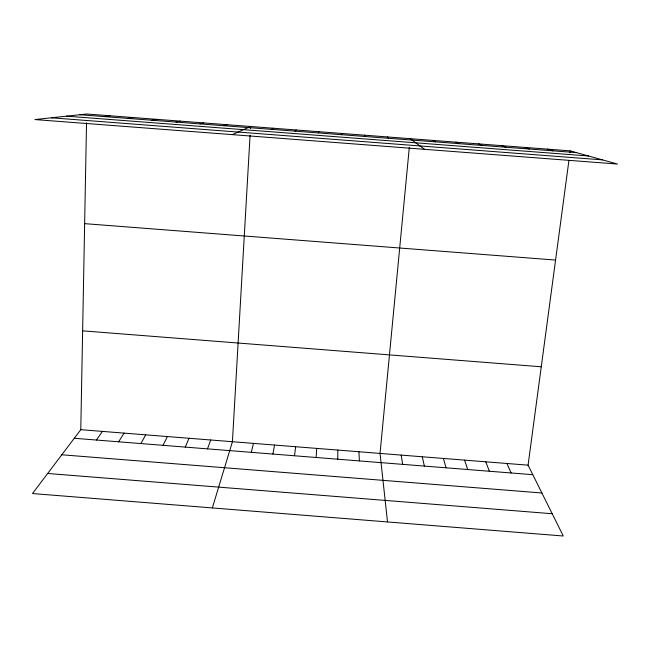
<?xml version="1.0" encoding="UTF-8"?>
<svg xmlns="http://www.w3.org/2000/svg" width="650" height="650" viewBox="0 0 650 650"><rect width="100%" height="100%" fill="white"/><g stroke="black" fill="none" stroke-linecap="round" stroke-linejoin="round"><path stroke-width="0.97" d="M337.764 459.209L337.821 450.076M568.913 160.574L528.076 465.164L563.274 536.006L32.5 493.545L80.779 429.683L86.531 122.761M250.079 135.249L232.424 441.707L212.355 507.934M250.469 128.44L250.583 126.498L232.269 134.631M316.136 457.486L316.721 448.402M409.313 147.404L380.039 453.424L387.514 521.942M294.523 455.772L295.636 446.729M569.952 152.815L570.212 150.873L86.694 113.994L34.938 119.567L617.5 164.052L570.212 150.873M272.911 454.058L274.56 445.055M251.314 452.335L253.484 443.381M207.488 448.858L210.738 439.993M185.266 447.094L189.053 438.271M318.329 132.933L318.906 131.706M163.044 445.331L167.383 436.548M140.839 443.568L145.714 434.834M118.641 441.805L124.061 433.111M96.46 440.042L102.416 431.397M294.929 131.146L296.124 129.968M271.529 129.358L273.349 128.229M224.063 125.742L227.134 124.711M199.997 123.906L203.702 122.923M175.939 122.07L180.278 121.136M151.889 120.234L156.869 119.348M127.855 118.397L133.461 117.561M103.829 116.569L110.069 115.781M79.812 114.733L576.485 152.62M66.536 116.163L588.616 156M51.366 117.796L602.477 159.868M84.638 223.649L555.571 260.065M82.631 330.842L541.263 366.787M80.779 429.683L528.076 465.164M74.279 438.279L532.813 474.695M61.807 454.781L541.897 492.993M47.669 473.476L552.207 513.736M547.316 149.126L552.963 150.832M524.428 147.379L529.457 149.037M501.548 145.641L505.952 147.241M478.684 143.894L482.462 145.454M455.829 142.147L458.981 143.658M432.981 140.408L435.516 141.871M410.15 138.669L424.523 149.313M387.319 136.923L388.611 138.296M364.504 135.184L365.17 136.5M506.902 463.491L511.103 472.973M485.737 461.809L489.401 471.25M464.579 460.127L467.716 469.527M443.43 458.453L446.03 467.805M422.289 456.771L424.361 466.082M401.164 455.098L402.699 464.36M358.922 451.75L359.401 460.923M341.705 133.445L341.746 134.721"/></g></svg>
